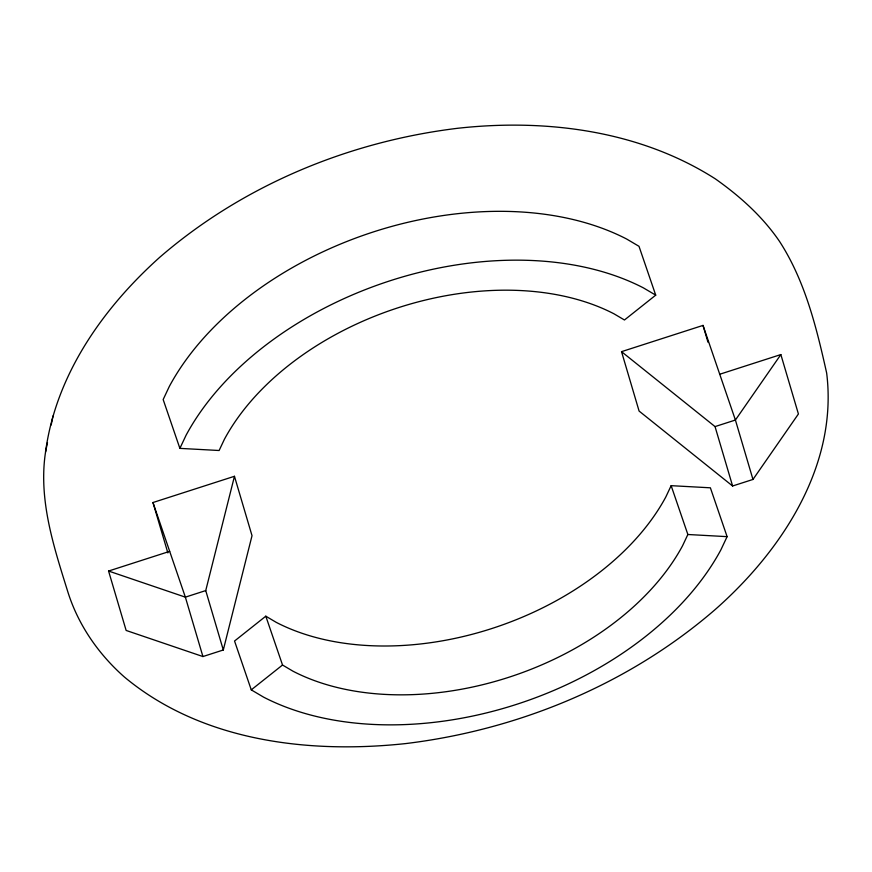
<?xml version="1.0" encoding="UTF-8"?>
<svg xmlns="http://www.w3.org/2000/svg" width="872" height="872" viewBox="0 0 872 872"><rect width="100%" height="100%" fill="white"/><g stroke="black" fill="none" stroke-linecap="round" stroke-linejoin="round"><path stroke-width="1.31" d="M45.551 451.958C38.303 499.438 53.53 545.981 67.471 590.682C77.739 624.243 98.187 653.902 124.413 677.032C201.694 741.429 308.688 753.975 405.611 743.587C518.698 729.853 628.69 684.335 715.127 609.593C781.748 550.941 838.156 465.539 826.656 373.042C816.508 327.578 805.183 281.111 779.612 241.533C762.608 216.539 739.881 196.189 715.312 178.847C639.503 130.386 545.665 118.505 457.593 128.293C348.811 141.504 243.005 185.278 159.849 257.185C103.07 308.023 55.841 374.818 45.551 451.958L47.48 442.562M51.165 424.991L53.018 415.944M169.691 551.355L108.575 571.04L126.135 630.445L202.925 656.551L223.297 649.989L205.738 590.584L234.459 476.286L152.971 502.523L167.86 552.892M223.297 649.989L252.019 535.691L234.459 476.286M179.883 448.372L186.107 435.172A288.992 189.976 -18.9 0 1 643.449 287.902L655.722 295.15L624.461 319.991L614.008 313.822A246.177 161.832 -18.9 0 0 224.42 439.259L219.112 450.508L179.883 448.372L163.162 399.54L169.386 386.329A288.992 189.976 -18.9 0 1 626.728 239.07L639.002 246.318L655.722 295.15M671.146 485.671L665.848 496.92A246.177 161.832 -18.9 0 1 276.261 622.368L265.807 616.188L234.546 641.029L251.267 689.861L263.54 697.11A288.992 189.976 -18.9 0 0 720.882 549.851L727.106 536.651L710.386 487.808L671.146 485.671L687.866 534.503L682.569 545.752A246.177 161.832 -18.9 0 1 292.981 671.2L282.528 665.02L265.807 616.188M752.972 479.447L798.414 413.982L780.854 354.566L735.412 420.032L715.04 426.593L621.529 351.656L703.017 325.409L735.412 420.032L752.972 479.447L732.6 485.998L639.089 411.061L621.529 351.656M251.267 689.861L282.528 665.02M719.738 374.252L780.854 354.566M205.738 590.584L185.365 597.146L108.575 571.04M687.866 534.503L727.106 536.651M152.971 502.523L185.365 597.146L202.925 656.551M703.017 325.409L707.977 342.206M715.04 426.593L732.6 485.998"/></g></svg>
